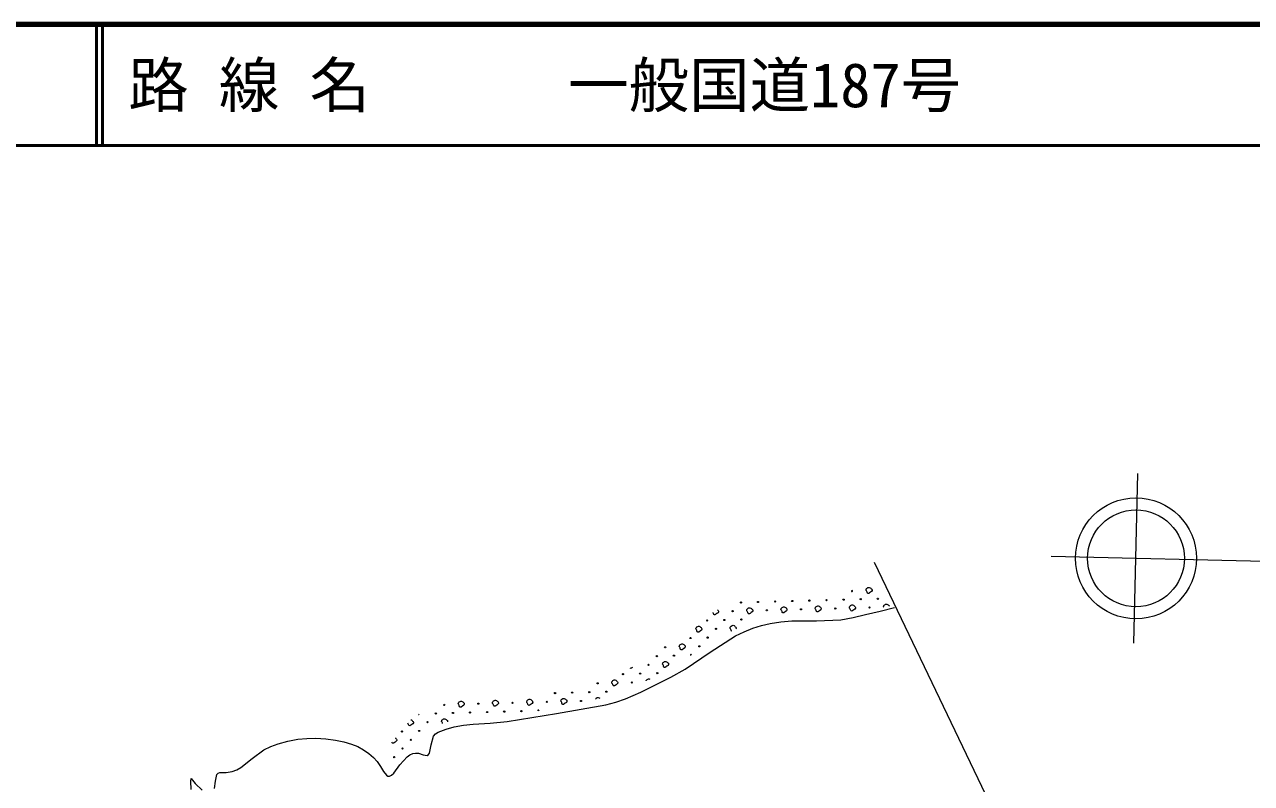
# Model space of a CAD drawing. Units: millimetres, scale not verified. Extents: x 66423 to 706423, y -2990 to 357010.
# Drawn here: x 198236 to 299633, y 294304 to 357010 of the extents above; entities that cross this region are included whole.
import ezdxf
from ezdxf.enums import TextEntityAlignment as Align

# ---------------------------------------------------------------- set-up
doc = ezdxf.new("R2010")
doc.units = ezdxf.units.MM
doc.header["$LTSCALE"] = 1000
for name, color, linetype, lineweight in [('M-TTL', 2, 'Continuous', 140), ('M-TTL-LINE', 7, 'Continuous', 50), ('S-BGD', 1, 'Continuous', 13), ('S-BGD-HTXT', 6, 'Continuous', 13)]:
    doc.layers.add(name, color=color, linetype=linetype, lineweight=lineweight)
doc.layers.add('M-TTL-TXT', color=7, linetype='Continuous')
doc.styles.add('ＭＳ ゴシック', font='')
doc.styles.get('ＭＳ ゴシック').set_extended_font_data('MS Gothic')

msp = doc.modelspace()

# ---------------------------------------------------------------- linework, layer by layer
at = {"layer": 'M-TTL'}
msp.add_line((706423, 357010), (66423, 357010), dxfattribs=at)
at = {"layer": 'M-TTL-LINE'}
for p, q in [((204173, 357010), (204173, 347010)), ((204673, 357010), (204673, 347010)), ((66423, 347010), (706423, 347010))]:
    msp.add_line(p, q, dxfattribs=at)
at = {"layer": 'S-BGD'}
for p, q in [((289924, 305908), (290253, 319904)), ((308084, 312484), (283090, 313070)), ((249601, 302780), (249622, 302808))]:
    msp.add_line(p, q, dxfattribs=at)
for points in [[(267809, 310373), (267830, 310402), (267868, 310447), (267936, 310487), (267990, 310502), (268038, 310503), (268112, 310475), (268168, 310435), (268211, 310391), (268256, 310345), (268273, 310294), (268275, 310237), (268236, 310168), (268137, 310102), (268058, 310041), (268011, 310008), (267972, 310004), (267931, 310007), (267892, 310033), (267866, 310111), (267843, 310165), (267821, 310206), (267794, 310241), (267781, 310285), (267777, 310312), (267788, 310345)], [(257951, 308692), (257973, 308721), (258010, 308766), (258078, 308805), (258133, 308821), (258180, 308822), (258255, 308794), (258311, 308754), (258353, 308710), (258398, 308664), (258416, 308613), (258417, 308556), (258378, 308487), (258280, 308421), (258200, 308360), (258153, 308327), (258115, 308322), (258073, 308326), (258034, 308352), (258008, 308430), (257985, 308484), (257963, 308525), (257936, 308560), (257923, 308604), (257919, 308631), (257931, 308664)], [(260778, 308768), (260800, 308798), (260838, 308842), (260905, 308882), (260960, 308897), (261007, 308898), (261082, 308870), (261138, 308831), (261181, 308787), (261226, 308740), (261243, 308690), (261245, 308632), (261205, 308564), (261107, 308497), (261027, 308436), (260981, 308404), (260942, 308399), (260901, 308403), (260861, 308428), (260836, 308506), (260813, 308560), (260790, 308601), (260763, 308637), (260751, 308680), (260746, 308707), (260758, 308740)], [(263606, 308845), (263628, 308874), (263665, 308919), (263733, 308958), (263787, 308973), (263835, 308975), (263909, 308947), (263966, 308907), (264008, 308863), (264053, 308817), (264071, 308766), (264072, 308709), (264033, 308640), (263935, 308573), (263855, 308513), (263808, 308480), (263770, 308475), (263728, 308479), (263689, 308504), (263663, 308582), (263640, 308637), (263618, 308677), (263591, 308713), (263578, 308756), (263574, 308784), (263585, 308817)], [(266433, 308921), (266455, 308950), (266492, 308995), (266560, 309035), (266615, 309050), (266662, 309051), (266737, 309023), (266793, 308983), (266835, 308940), (266880, 308893), (266898, 308842), (266900, 308785), (266860, 308716), (266762, 308650), (266682, 308589), (266636, 308556), (266597, 308552), (266556, 308556), (266516, 308581), (266490, 308659), (266468, 308713), (266445, 308754), (266418, 308789), (266406, 308833), (266401, 308860), (266413, 308893)], [(253748, 307164), (253770, 307193), (253807, 307238), (253875, 307277), (253930, 307292), (253977, 307294), (254052, 307266), (254108, 307226), (254150, 307182), (254195, 307136), (254213, 307085), (254214, 307027), (254175, 306959), (254077, 306892), (253997, 306831), (253951, 306799), (253912, 306794), (253871, 306798), (253831, 306823), (253805, 306901), (253783, 306956), (253760, 306996), (253733, 307032), (253721, 307075), (253716, 307103), (253728, 307136)], [(252373, 305712), (252394, 305741), (252432, 305786), (252500, 305825), (252554, 305840), (252602, 305842), (252676, 305814), (252732, 305774), (252775, 305730), (252820, 305684), (252837, 305633), (252839, 305575), (252800, 305507), (252701, 305440), (252622, 305380), (252575, 305347), (252536, 305342), (252495, 305346), (252456, 305371), (252430, 305449), (252407, 305504), (252385, 305544), (252357, 305580), (252345, 305623), (252341, 305651), (252352, 305684)], [(250997, 304260), (251019, 304289), (251056, 304334), (251124, 304373), (251179, 304388), (251226, 304390), (251301, 304362), (251357, 304322), (251399, 304278), (251444, 304232), (251462, 304181), (251464, 304124), (251424, 304055), (251326, 303989), (251246, 303928), (251200, 303895), (251161, 303890), (251120, 303894), (251080, 303919), (251054, 303997), (251032, 304052), (251009, 304093), (250982, 304128), (250970, 304171), (250965, 304199), (250977, 304232)], [(246794, 302731), (246816, 302761), (246854, 302806), (246921, 302845), (246976, 302860), (247023, 302861), (247098, 302833), (247154, 302794), (247196, 302750), (247241, 302704), (247259, 302653), (247261, 302595), (247221, 302527), (247123, 302460), (247043, 302399), (246997, 302367), (246958, 302362), (246917, 302366), (246877, 302391), (246851, 302469), (246829, 302524), (246806, 302564), (246779, 302600), (246767, 302643), (246762, 302671), (246774, 302703)], [(236937, 301050), (236958, 301080), (236996, 301124), (237064, 301164), (237118, 301179), (237166, 301180), (237240, 301152), (237296, 301113), (237339, 301069), (237384, 301022), (237401, 300972), (237403, 300914), (237364, 300845), (237265, 300779), (237186, 300718), (237139, 300686), (237100, 300681), (237059, 300685), (237020, 300710), (236994, 300788), (236971, 300842), (236949, 300883), (236921, 300919), (236909, 300962), (236904, 300989), (236916, 301022)], [(239764, 301127), (239786, 301156), (239823, 301201), (239891, 301240), (239946, 301255), (239993, 301257), (240068, 301229), (240124, 301189), (240166, 301145), (240211, 301099), (240229, 301048), (240230, 300990), (240191, 300922), (240093, 300855), (240013, 300795), (239966, 300762), (239928, 300757), (239886, 300761), (239847, 300786), (239821, 300864), (239798, 300919), (239776, 300959), (239749, 300995), (239736, 301038), (239732, 301066), (239744, 301099)], [(242591, 301203), (242613, 301232), (242651, 301277), (242718, 301317), (242773, 301332), (242820, 301333), (242895, 301305), (242951, 301265), (242994, 301221), (243039, 301175), (243056, 301124), (243058, 301067), (243018, 300998), (242920, 300932), (242840, 300871), (242794, 300838), (242755, 300834), (242714, 300838), (242674, 300863), (242649, 300941), (242626, 300995), (242603, 301036), (242576, 301071), (242564, 301115), (242559, 301142), (242571, 301175)], [(234109, 300974), (234131, 301003), (234168, 301048), (234236, 301087), (234291, 301103), (234338, 301104), (234413, 301076), (234469, 301036), (234511, 300992), (234556, 300946), (234574, 300895), (234576, 300838), (234536, 300769), (234438, 300703), (234358, 300642), (234312, 300609), (234273, 300604), (234232, 300608), (234192, 300633), (234166, 300712), (234144, 300766), (234121, 300807), (234094, 300842), (234082, 300886), (234077, 300913), (234089, 300946)]]:
    msp.add_lwpolyline(points, close=True, dxfattribs=at)
for points in [[(213948, 293884), (214018, 294497), (214138, 295045), (214237, 295142), (214384, 295196), (214902, 295210), (215408, 295283), (215778, 295427), (216121, 295625), (217046, 296375), (218007, 297076), (218585, 297352), (219187, 297572), (219993, 297791), (220812, 297952), (221556, 298028), (222317, 298044), (223124, 298000), (223943, 297894), (224611, 297755), (225267, 297557), (225773, 297346), (226249, 297082), (226684, 296788), (227084, 296445), (227383, 296109), (227659, 295703), (227908, 295284), (228153, 294979), (228272, 294913), (228399, 294909), (228569, 294997), (228746, 295165), (229259, 295839), (229844, 296504), (230074, 296675), (230317, 296784), (230538, 296819), (230786, 296793), (231187, 296669), (231520, 296623), (231624, 296685), (231701, 296807), (231838, 297494), (232047, 298210), (232209, 298400), (232421, 298552), (233078, 298800), (233747, 298989), (234517, 299119), (235299, 299190), (236708, 299279), (238112, 299427), (242187, 300084), (246289, 300807), (247096, 301025), (247896, 301304), (249170, 301860), (250431, 302476), (251644, 303091), (252824, 303757), (254891, 305143), (257005, 306488), (257703, 306837), (258421, 307130), (259132, 307354), (259869, 307524), (260751, 307657), (261654, 307733), (263689, 307753), (265706, 307833), (266725, 308015), (267747, 308258), (268940, 308550), (270140, 308832)], [(255499, 308662), (255526, 308634), (255571, 308588), (255588, 308537), (255590, 308479), (255551, 308411), (255452, 308344), (255373, 308283), (255326, 308251), (255287, 308246), (255246, 308250), (255207, 308275), (255181, 308353), (255158, 308408), (255152, 308418)], [(269245, 308867), (269233, 308909), (269228, 308937), (269240, 308969), (269261, 308998)], [(269261, 308998), (269282, 309027), (269320, 309072), (269388, 309111), (269442, 309126), (269490, 309128), (269564, 309100), (269620, 309060), (269663, 309016), (269708, 308970)], [(256691, 306879), (256659, 306900), (256633, 306978), (256610, 307032), (256588, 307073), (256560, 307108), (256548, 307152), (256543, 307179), (256555, 307212), (256576, 307240)], [(256576, 307240), (256597, 307269), (256635, 307314), (256703, 307353), (256757, 307369), (256805, 307370), (256879, 307342), (256935, 307302), (256978, 307258), (257023, 307212), (257040, 307161), (257042, 307104), (257026, 307077)], [(248470, 303891), (248419, 303851), (248372, 303819), (248334, 303814), (248292, 303818)], [(249622, 302808), (249643, 302837), (249681, 302882), (249749, 302921), (249803, 302937), (249851, 302938), (249925, 302910)], [(245419, 301280), (245441, 301309), (245478, 301354), (245546, 301393), (245600, 301408), (245648, 301410), (245722, 301382), (245769, 301348)], [(230158, 299567), (230210, 299548), (230266, 299508), (230308, 299464), (230353, 299418), (230371, 299367), (230373, 299309), (230333, 299241), (230235, 299174), (230155, 299113), (230109, 299081), (230070, 299076), (230029, 299080), (229989, 299105), (229963, 299183), (229941, 299238), (229918, 299278)], [(232787, 299269), (232768, 299314), (232746, 299355), (232719, 299390), (232706, 299434), (232702, 299461), (232713, 299494), (232734, 299522)], [(232734, 299522), (232755, 299551), (232793, 299596), (232861, 299635), (232915, 299651), (232963, 299652), (233037, 299624), (233093, 299584), (233136, 299540), (233181, 299494), (233199, 299443), (233200, 299386)], [(228880, 298064), (228891, 298056), (228933, 298012), (228978, 297966), (228996, 297915), (228997, 297857), (228958, 297789), (228860, 297722), (228780, 297661), (228733, 297629), (228695, 297624), (228653, 297628), (228614, 297653), (228591, 297724)], [(212020, 293800), (211972, 294485), (212000, 294725), (212346, 294307), (212917, 293743)]]:
    msp.add_lwpolyline(points, dxfattribs=at)
for centre, radius in [((290088, 312906), 5000), ((290088, 312906), 4000), ((257442, 309260), 49.8), ((258856, 309299), 49.8), ((260270, 309337), 49.8), ((261683, 309375), 49.8), ((263097, 309413), 49.8), ((264511, 309451), 49.8), ((265924, 309490), 49.8), ((267338, 309528), 49.8), ((268752, 309566), 49.8), ((256754, 308534), 49.8), ((259582, 308611), 49.8), ((262409, 308687), 49.8), ((265237, 308764), 49.8), ((268064, 308840), 49.8), ((254653, 307770), 49.8), ((256067, 307809), 49.8), ((257480, 307847), 49.8), ((253277, 306318), 49.8), ((254691, 306357), 49.8), ((255379, 307083), 49.8), ((251176, 305554), 49.8), ((254003, 305631), 49.8), ((250488, 304828), 49.8), ((251902, 304867), 49.8), ((247699, 303338), 49.8), ((249113, 303376), 49.8), ((249801, 304102), 49.8), ((250526, 303415), 49.8), ((245598, 302574), 49.8), ((248425, 302650), 49.8), ((242082, 301772), 49.8), ((243496, 301810), 49.8), ((244222, 301122), 49.8), ((244910, 301848), 49.8), ((246324, 301886), 49.8), ((232225, 300091), 49.8), ((233639, 300129), 49.8), ((235052, 300167), 49.8), ((235740, 300893), 49.8), ((236466, 300205), 49.8), ((237880, 300243), 49.8), ((238567, 300969), 49.8), ((239293, 300282), 49.8), ((241395, 301046), 49.8), ((231537, 299365), 49.8), ((229436, 298600), 49.8), ((230849, 298639), 49.8), ((229474, 297187), 49.8), ((230162, 297913), 49.8)]:
    msp.add_circle(centre, radius, dxfattribs=at)
for centre, start, end in [((266612, 310216), 116.91484, 89.73447), ((253316, 304905), 15.29453, 225.63684), ((232913, 300816), 157.87101, 65.73181), ((240707, 300320), 350.04624, 213.33245), ((230811, 300052), 248.88581, 334.71701), ((228786, 296461), 298.32758, 231.28337)]:
    msp.add_arc(centre, 49.8, start, end, dxfattribs=at)
at = {"layer": 'S-BGD-HTXT'}
msp.add_line((299482, 248010), (268475, 312547), dxfattribs=at)

# ---------------------------------------------------------------- texts
at = {"layer": 'M-TTL-TXT', "style": 'ＭＳ ゴシック'}
for s, p in [('路 線 名', (206803, 352010)), ('一般国道187号', (243157, 352010))]:
    msp.add_text(s, height=3666, dxfattribs=at).set_placement(p, align=Align.MIDDLE_LEFT)

doc.saveas('drawing.dxf')
